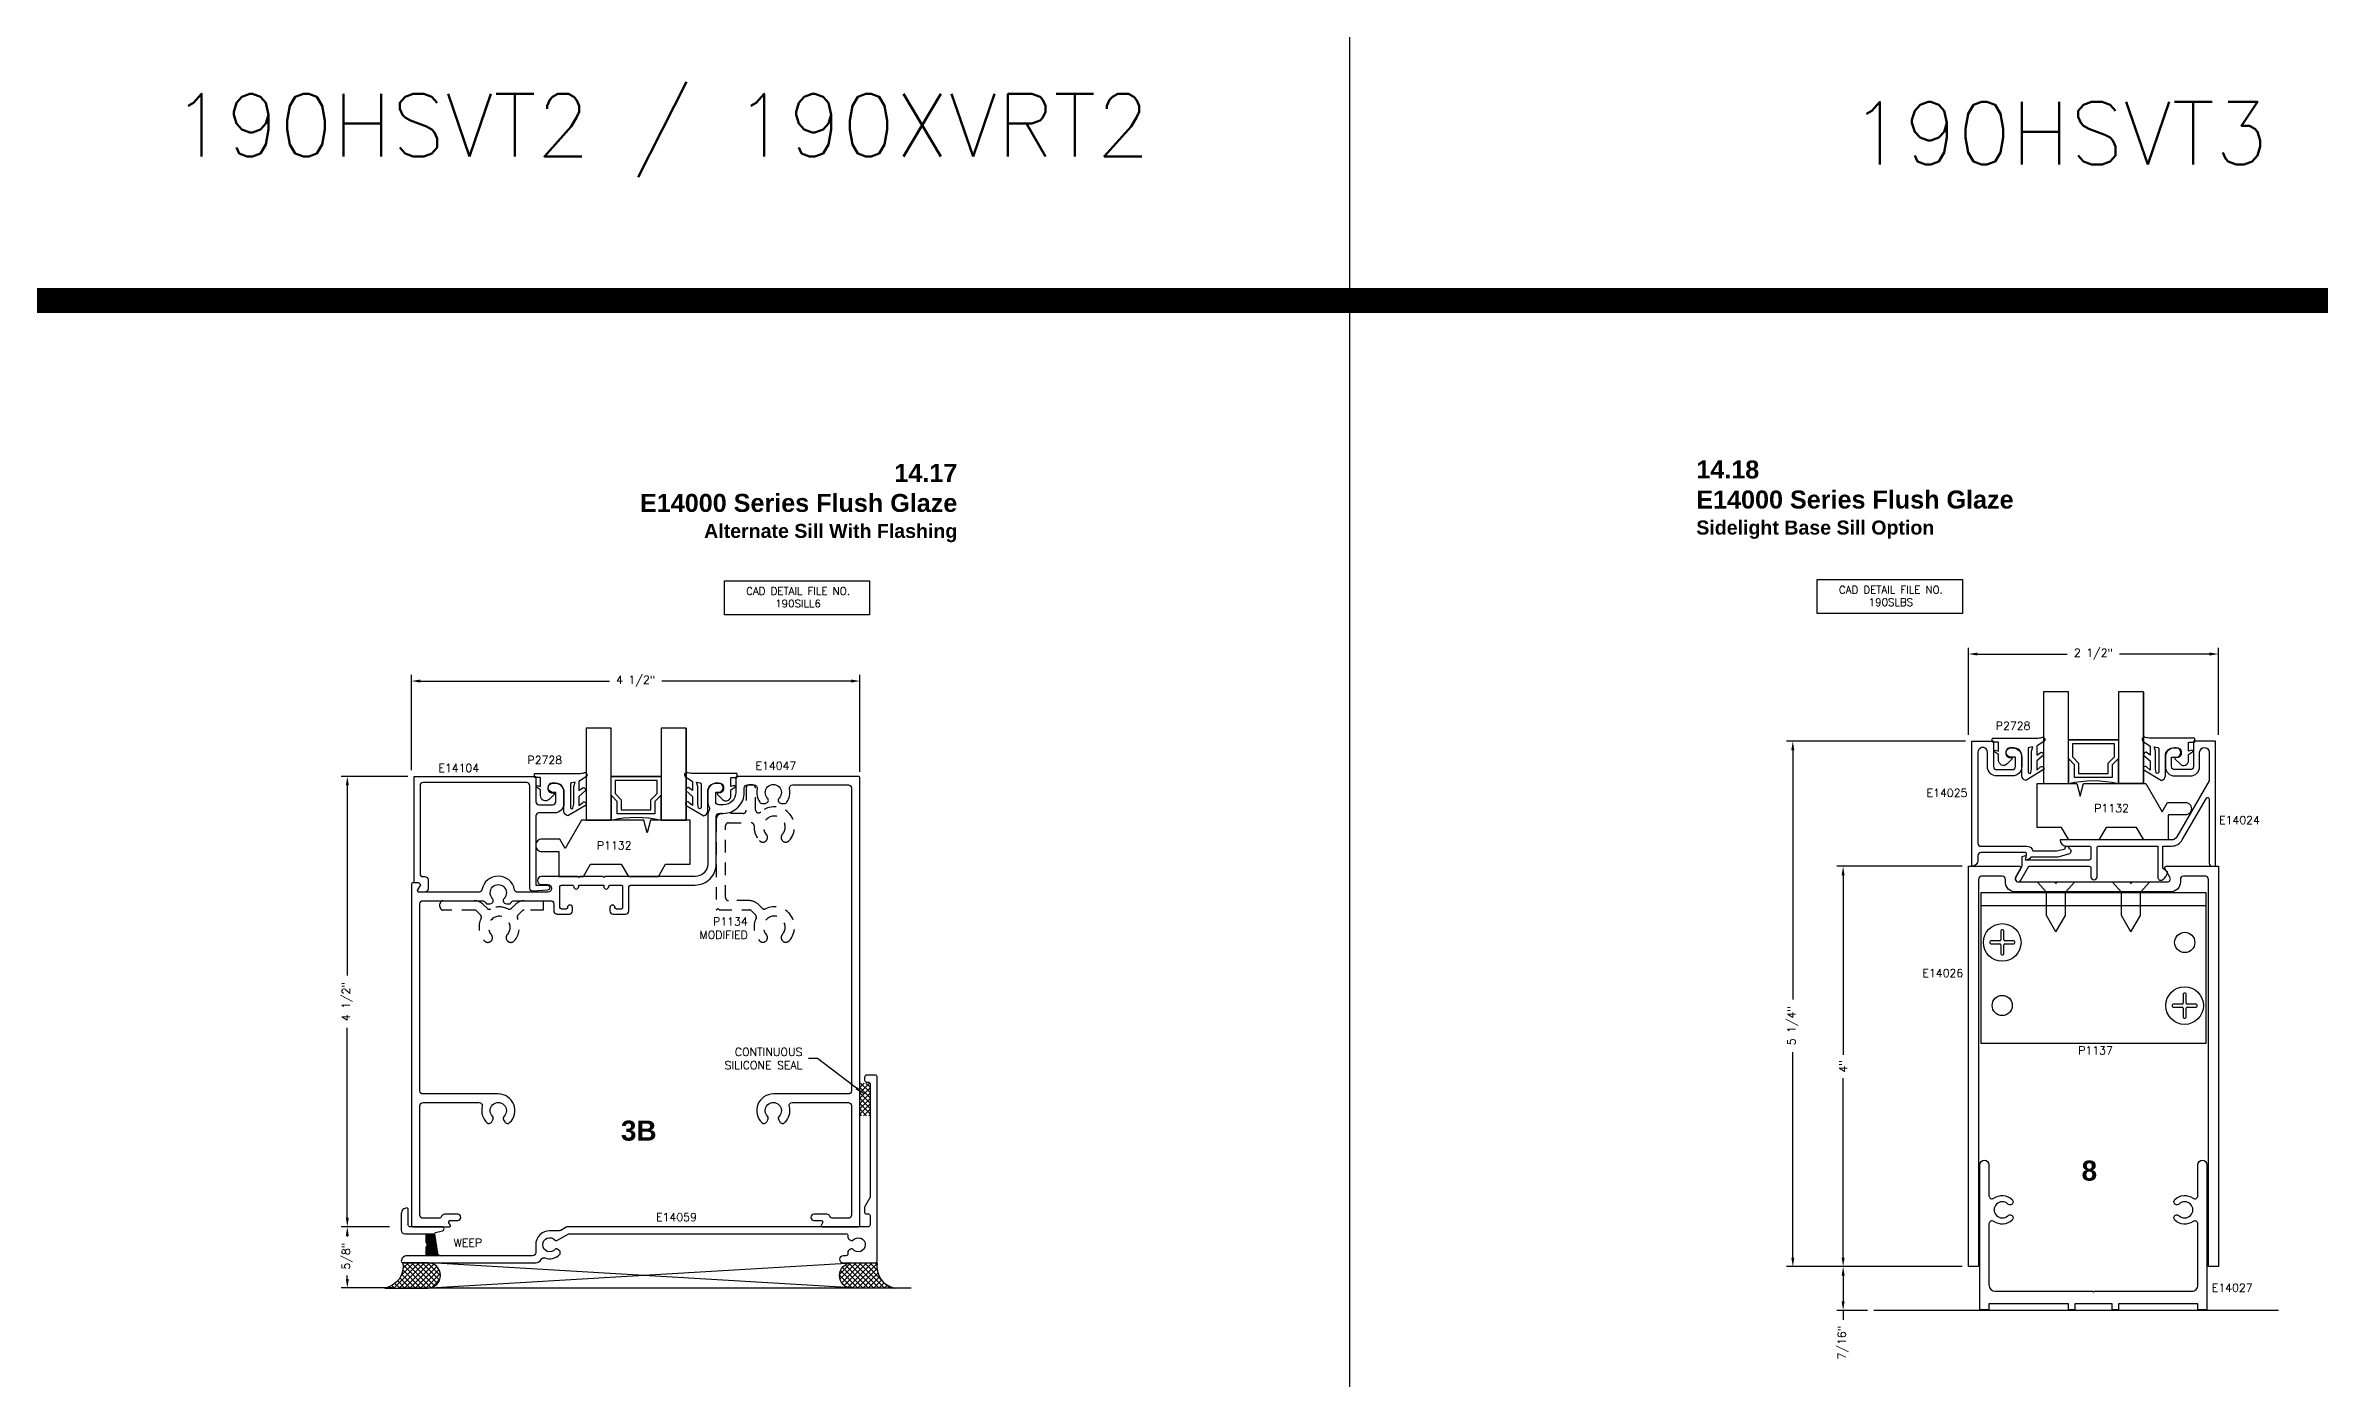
# Model space of a CAD drawing. Extents: x 0 to 139, y -24 to 89.
# Drawn here: x 98.14 to 120.88, y 16.3 to 29.62 of the extents above; entities that cross this region are included whole.
import ezdxf

# ---------------------------------------------------------------- set-up
doc = ezdxf.new("R2010")
doc.units = 0
doc.header["$MEASUREMENT"] = 0
doc.linetypes.add('HIDDEN2', pattern=[0.1875, 0.125, -0.0625])
doc.layers.get('DEFPOINTS').update_dxf_attribs({"linetype": 'CONTINUOUS'})
for name, color, linetype in [('R-ANNO-DIMS', 3, 'CONTINUOUS'), ('R-ANNO-TEXT', 6, 'CONTINUOUS'), ('R-DET1', 4, 'CONTINUOUS'), ('R-DET2', 2, 'CONTINUOUS'), ('R-DET3', 5, 'CONTINUOUS'), ('R-OTLN', 1, 'CONTINUOUS'), ('R-PAT1', 5, 'CONTINUOUS'), ('TITLE', 7, 'CONTINUOUS')]:
    doc.layers.add(name, color=color, linetype=linetype)
doc.styles.get("Standard").update_dxf_attribs({"font": 'simplex'})
doc.dimstyles.new('1X', dxfattribs={"dimtxt": 0.08, "dimasz": 0.09, "dimexe": 0.0625, "dimexo": 0.0625, "dimgap": 0.062, "dimtad": 0, "dimdec": 5, "dimzin": 4, "dimtxsty": 'STANDARD', "dimcen": 0, "dimclrd": 256, "dimclre": 256, "dimclrt": 256, "dimazin": 3, "dimtfac": 1, "dimtdec": 5, "dimtofl": 0, "dimtmove": 0, "dimatfit": 3, "dimtolj": 1, "dimtzin": 4})

# ---------------------------------------------------------------- blocks, each defined once
blk = doc.blocks.new('*D220')
at = {"layer": 'DEFPOINTS', "color": 0}
for p in [(106.282, 23.272), (101.797, 22.319), (106.282, 22.304)]:
    blk.add_point(p, dxfattribs=at)
at = {"layer": 'R-ANNO-DIMS'}
for p, q in [((101.797, 22.381), (101.797, 23.334)), ((101.887, 23.272), (103.778, 23.272)), ((106.192, 23.272), (104.302, 23.272)), ((106.282, 22.366), (106.282, 23.334))]:
    blk.add_line(p, q, dxfattribs=at)
for points in [[(101.887, 23.287), (101.887, 23.257), (101.797, 23.272)], [(106.192, 23.287), (106.192, 23.257), (106.282, 23.272)]]:
    blk.add_solid(points, dxfattribs=at)
at = {"layer": 'R-ANNO-DIMS', "insert": (104.04, 23.272), "char_height": 0.08, "attachment_point": 5}
blk.add_mtext('\\A1;4 1/2"', dxfattribs=at)
blk = doc.blocks.new('*D221')
at = {"layer": 'DEFPOINTS', "color": 0}
for p in [(101.156, 22.319), (101.823, 22.319), (101.64, 17.818)]:
    blk.add_point(p, dxfattribs=at)
at = {"layer": 'R-ANNO-DIMS'}
for p, q in [((101.761, 22.319), (101.093, 22.319)), ((101.156, 22.229), (101.156, 20.33)), ((101.156, 17.908), (101.156, 19.806)), ((101.578, 17.818), (101.093, 17.818))]:
    blk.add_line(p, q, dxfattribs=at)
for points in [[(101.141, 22.229), (101.171, 22.229), (101.156, 22.319)], [(101.141, 17.908), (101.171, 17.908), (101.156, 17.818)]]:
    blk.add_solid(points, dxfattribs=at)
at = {"layer": 'R-ANNO-DIMS', "insert": (101.156, 20.068), "char_height": 0.08, "attachment_point": 5, "rotation": 90}
blk.add_mtext('\\A1;4 1/2"', dxfattribs=at)
blk = doc.blocks.new('*D225')
at = {"layer": 'DEFPOINTS', "color": 0}
for p in [(101.156, 17.818), (101.64, 17.818), (101.688, 17.208)]:
    blk.add_point(p, dxfattribs=at)
at = {"layer": 'R-ANNO-DIMS'}
for p, q in [((101.578, 17.818), (101.093, 17.818)), ((101.156, 17.728), (101.156, 17.721)), ((101.156, 17.298), (101.156, 17.33)), ((101.625, 17.208), (101.093, 17.208))]:
    blk.add_line(p, q, dxfattribs=at)
for points in [[(101.141, 17.728), (101.171, 17.728), (101.156, 17.818)], [(101.141, 17.298), (101.171, 17.298), (101.156, 17.208)]]:
    blk.add_solid(points, dxfattribs=at)
at = {"layer": 'R-ANNO-DIMS', "insert": (101.156, 17.525), "char_height": 0.08, "attachment_point": 5, "rotation": 90}
blk.add_mtext('\\A1;5/8"', dxfattribs=at)
blk = doc.blocks.new('*D222')
at = {"layer": 'DEFPOINTS', "color": 0}
for p in [(115.61, 22.671), (117.397, 22.671), (117.304, 17.421)]:
    blk.add_point(p, dxfattribs=at)
at = {"layer": 'R-ANNO-DIMS'}
for p, q in [((117.335, 22.671), (115.547, 22.671)), ((115.61, 22.581), (115.61, 20.089)), ((115.61, 17.511), (115.61, 19.565)), ((117.241, 17.421), (115.547, 17.421))]:
    blk.add_line(p, q, dxfattribs=at)
for points in [[(115.595, 22.581), (115.625, 22.581), (115.61, 22.671)], [(115.595, 17.511), (115.625, 17.511), (115.61, 17.421)]]:
    blk.add_solid(points, dxfattribs=at)
at = {"layer": 'R-ANNO-DIMS', "insert": (115.61, 19.827), "char_height": 0.08, "attachment_point": 5, "rotation": 90}
blk.add_mtext('\\A1;5 1/4"', dxfattribs=at)
blk = doc.blocks.new('*D226')
at = {"layer": 'DEFPOINTS', "color": 0}
for p in [(116.113, 21.421), (117.366, 21.421), (117.366, 17.421)]:
    blk.add_point(p, dxfattribs=at)
at = {"layer": 'R-ANNO-DIMS'}
for p, q in [((117.304, 21.421), (116.051, 21.421)), ((116.113, 21.331), (116.113, 19.536)), ((116.113, 17.511), (116.113, 19.305)), ((117.304, 17.421), (116.051, 17.421))]:
    blk.add_line(p, q, dxfattribs=at)
for points in [[(116.098, 21.331), (116.128, 21.331), (116.113, 21.421)], [(116.098, 17.511), (116.128, 17.511), (116.113, 17.421)]]:
    blk.add_solid(points, dxfattribs=at)
at = {"layer": 'R-ANNO-DIMS', "insert": (116.113, 19.421), "char_height": 0.08, "attachment_point": 5, "rotation": 90}
blk.add_mtext('\\A1;4"', dxfattribs=at)
blk = doc.blocks.new('*D227')
at = {"layer": 'DEFPOINTS', "color": 0}
for p in [(116.113, 17.421), (117.366, 17.421), (116.419, 16.983)]:
    blk.add_point(p, dxfattribs=at)
at = {"layer": 'R-ANNO-DIMS'}
for p, q in [((117.304, 17.421), (116.051, 17.421)), ((116.113, 17.331), (116.113, 17.073)), ((116.357, 16.983), (116.051, 16.983)), ((116.113, 16.983), (116.113, 16.887))]:
    blk.add_line(p, q, dxfattribs=at)
for points in [[(116.098, 17.331), (116.128, 17.331), (116.113, 17.421)], [(116.098, 17.073), (116.128, 17.073), (116.113, 16.983)]]:
    blk.add_solid(points, dxfattribs=at)
at = {"layer": 'R-ANNO-DIMS', "insert": (116.113, 16.661), "char_height": 0.08, "attachment_point": 5, "rotation": 90}
blk.add_mtext('\\A1;7/16"', dxfattribs=at)
blk = doc.blocks.new('*D223')
at = {"layer": 'DEFPOINTS', "color": 0}
for p in [(119.866, 23.542), (117.366, 22.671), (119.866, 22.671)]:
    blk.add_point(p, dxfattribs=at)
at = {"layer": 'R-ANNO-DIMS'}
for p, q in [((117.366, 22.733), (117.366, 23.604)), ((117.456, 23.542), (118.354, 23.542)), ((119.776, 23.542), (118.878, 23.542)), ((119.866, 22.733), (119.866, 23.604))]:
    blk.add_line(p, q, dxfattribs=at)
for points in [[(117.456, 23.557), (117.456, 23.527), (117.366, 23.542)], [(119.776, 23.557), (119.776, 23.527), (119.866, 23.542)]]:
    blk.add_solid(points, dxfattribs=at)
at = {"layer": 'R-ANNO-DIMS', "insert": (118.616, 23.542), "char_height": 0.08, "attachment_point": 5}
blk.add_mtext('\\A1;2 1/2"', dxfattribs=at)
blk = doc.blocks.new('P1137_SCREW')
at = {"layer": 'R-DET3'}
for p, q in [((35.389, 9.084), (35.482, 8.98)), ((35.482, 8.748), (35.482, 8.98)), ((35.765, 9.084), (35.672, 8.98)), ((35.672, 8.748), (35.672, 8.98)), ((35.577, 8.584), (35.482, 8.748)), ((35.577, 8.584), (35.672, 8.748))]:
    blk.add_line(p, q, dxfattribs=at)
at = {"layer": 'R-PAT1'}
blk.add_line((35.389, 9.084), (35.765, 9.084), dxfattribs=at)
blk = doc.blocks.new('SCREW_BLOCK')
at = {"layer": 'R-DET3'}
for p, q in [((34.165, 8.484), (34.165, 8.474)), ((34.265, 8.494), (34.175, 8.494)), ((34.175, 8.464), (34.265, 8.464)), ((34.275, 8.594), (34.275, 8.504)), ((34.275, 8.454), (34.275, 8.364)), ((34.295, 8.604), (34.285, 8.604)), ((34.305, 8.504), (34.305, 8.594)), ((34.305, 8.364), (34.305, 8.454)), ((34.405, 8.494), (34.315, 8.494)), ((34.315, 8.464), (34.405, 8.464)), ((34.415, 8.474), (34.415, 8.484)), ((34.285, 8.354), (34.295, 8.354))]:
    blk.add_line(p, q, dxfattribs=at)
blk.add_circle((34.29, 8.479), 0.188, dxfattribs=at)
for centre, start, end in [((34.175, 8.484), 90, 180), ((34.175, 8.474), 180, 270), ((34.265, 8.504), 270, 0), ((34.265, 8.454), 0, 90), ((34.285, 8.594), 90, 180), ((34.295, 8.594), 0, 90), ((34.315, 8.504), 180, 270), ((34.315, 8.454), 90, 180), ((34.405, 8.484), 0, 90), ((34.405, 8.474), 270, 0), ((34.285, 8.364), 180, 270), ((34.295, 8.364), 270, 0)]:
    blk.add_arc(centre, 0.01, start, end, dxfattribs=at)
blk = doc.blocks.new('P1137')
at = {"layer": 'R-DET3'}
blk.add_line((34.076, 8.849), (36.328, 8.849), dxfattribs=at)
blk.add_lwpolyline([(36.328, 8.974), (34.076, 8.974), (34.076, 7.474), (36.328, 7.474)], close=True, dxfattribs=at)
for centre in [(36.115, 8.479), (34.29, 7.849)]:
    blk.add_circle(centre, 0.101, dxfattribs=at)
at = {"layer": 'R-PAT1'}
for p in [(0, 0), (1.824, -0.631)]:
    blk.add_blockref('SCREW_BLOCK', p, dxfattribs=at)
blk = doc.blocks.new('P2728_GASKET')
at = {"layer": 'R-DET2'}
blk.add_lwpolyline([(86.461, 33.362), (86.567, 33.537, 0.301952), (86.52, 33.577), (86.32, 33.577, -0.414214), (86.24, 33.657), (86.24, 33.695, -0.388879), (86.276, 33.735), (86.292, 33.736, -0.440011), (86.336, 33.696), (86.336, 33.682, 0.668179), (86.353, 33.675), (86.401, 33.724, 0.668179), (86.366, 33.809), (86.307, 33.809), (86.279, 33.849, 0.836323), (86.264, 33.842), (86.273, 33.809), (86.189, 33.809, -0.414214), (86.183, 33.815), (86.183, 33.865, 0.414214), (86.177, 33.871), (86.149, 33.871, 0.414214), (86.143, 33.865), (86.143, 33.427, -0.083245), (86.135, 33.378), (86.135, 33.378)], format="xyb", dxfattribs=at)
blk.add_lwpolyline([(86.235, 33.499, -0.372312), (86.249, 33.512), (86.48, 33.512, -0.668179), (86.49, 33.486), (86.448, 33.478), (86.274, 33.478), (86.23, 33.465)], format="xyb", close=True, dxfattribs=at)
for points in [[(86.174, 33.352), (86.223, 33.426), (86.314, 33.426), (86.283, 33.384)], [(86.313, 33.359), (86.371, 33.426), (86.462, 33.426), (86.431, 33.388)]]:
    blk.add_lwpolyline(points, dxfattribs=at)
at = {"layer": 'R-DET2', "ltscale": 0.1}
for centre, radius, start, end in [((86.157, 33.369), 0.0237, 157.7655, 314.5007), ((86.313, 33.388), 0.0297, 188.4603, 270), ((86.446, 33.375), 0.0199, 139.7022, 319.7022)]:
    blk.add_arc(centre, radius, start, end, dxfattribs=at)

msp = doc.modelspace()

# ---------------------------------------------------------------- hatches: boundary and pattern name
at = {"layer": 'R-PAT1'}
h = msp.add_hatch(dxfattribs=at)
h.set_pattern_fill('ANSI37', color=256, scale=0.3, style=0)
h.set_pattern_definition([(45, (100.287415, 15.974365), (-0.0265165, 0.0265165), []), (135, (100.287415, 15.974365), (-0.0265165, -0.0265165), [])])
h.paths.add_polyline_path([(106.383292, 19.2547852), (106.2829935, 19.2547852), (106.2829935, 18.9288008), (106.383292, 18.9288008)])
h = msp.add_hatch(color=256, dxfattribs=at)
edge = h.paths.add_edge_path()
edge.add_line((101.9456306, 17.6611997), (101.9456306, 17.733839))
edge.add_arc((101.9306306, 17.733839), 0.015, 0.00000007, 61.04497582)
edge.add_arc((101.9383765, 17.747839), 0.001, 90, 241.04497576, ccw=False)
edge.add_line((101.9383765, 17.748839), (102.0263107, 17.748839))
edge.add_arc((102.0263107, 17.747839), 0.001, -0.87114697, 89.99999943, ccw=False)
edge.add_arc((102.0423089, 17.7475957), 0.015, 179.1288536, 188.70564744)
edge.add_line((102.0274817, 17.7453254), (102.0566022, 17.5551469))
edge.add_arc((102.0872451, 17.559839), 0.031, 188.70564744, 249.63586525)
edge.add_arc((102.0761096, 17.529839), 0.001, -89.99999994, 69.63586531, ccw=False)
edge.add_line((102.0761096, 17.528839), (101.9383765, 17.528839))
edge.add_arc((101.9383765, 17.529839), 0.001, 118.95502424, 270, ccw=False)
edge.add_arc((101.9306306, 17.543839), 0.015, 298.95502418, 359.99999993)
edge.add_line((101.9456306, 17.543839), (101.9456306, 17.6164783))
edge.add_arc((101.9606306, 17.6164783), 0.015, 131.8103149, 180, ccw=False)
edge.add_arc((101.9406306, 17.638839), 0.015, 311.8103149, 408.1896851)
edge.add_arc((101.9606306, 17.6611997), 0.015, 180, 228.1896851, ccw=False)
h = msp.add_hatch(dxfattribs=at)
h.set_pattern_fill('ANSI37', color=256, scale=0.3, style=0)
h.set_pattern_definition([(45, (100.139343, 11.268038), (-0.0265165, 0.0265165), []), (135, (100.139343, 11.268038), (-0.0265165, -0.0265165), [])])
h.paths.add_polyline_path([(101.532032, 17.2055884, 0.4060889756), (101.7106306, 17.458839), (101.9606306, 17.458839), (101.9763972, 17.4578536, -0.9394512214), (101.9606306, 17.2055884)])
h = msp.add_hatch(dxfattribs=at)
h.set_pattern_fill('ANSI37', color=256, scale=0.3, style=0)
h.set_pattern_definition([(45, (100.26677, 11.267046), (-0.0265165, 0.0265165), []), (135, (100.26677, 11.267046), (-0.0265165, -0.0265165), [])])
h.paths.add_polyline_path([(106.2031588, 17.2045964), (106.6317573, 17.2045964, -0.4060889756), (106.4531588, 17.457847), (106.2031588, 17.457847), (106.1873922, 17.4568616, 0.9394512214)])

# ---------------------------------------------------------------- linework, layer by layer
at = {"layer": 'R-ANNO-TEXT'}
for points in [[(104.9265548, 24.2745988), (106.3780348, 24.2745988), (106.3780348, 23.932536), (104.9265548, 23.932536)], [(115.8541563, 24.2876854), (117.3056363, 24.2876854), (117.3056363, 23.9456226), (115.8541563, 23.9456226)]]:
    msp.add_lwpolyline(points, close=True, dxfattribs=at)
at = {"layer": 'R-DET1', "linetype": 'CONTINUOUS'}
for points in [[(117.4612486, 22.5611604), (117.4612486, 21.6516604, 0.4142135624), (117.4922486, 21.6206604), (117.9506506, 21.6206604, -0.3396720397), (118.0105505, 21.5746604), (118.2510866, 21.5746604), (118.3319079, 21.5963167, -1.1793323909), (118.3711822, 21.6001604, -0.7164652909), (118.3672082, 21.5415887), (118.2592486, 21.5126604), (117.9892481, 21.5126604, -0.2521226007), (117.9372495, 21.4826597), (117.9475449, 21.541056, 0.4663003154), (117.9327727, 21.5586604), (117.4922486, 21.5586604, 0.4142135624), (117.4612486, 21.5276604), (117.4612486, 21.4826604, -0.4142135624), (117.3992486, 21.4206604), (117.3992486, 22.6706604), (117.6182486, 22.6706604), (117.6182486, 22.4176604, 0.4142135624), (117.6492486, 22.3866604), (117.8062486, 22.3866604, 0.4142135624), (117.8372486, 22.4176604), (117.8372486, 22.5116604), (117.7897486, 22.5116604, -1), (117.7897486, 22.6046604), (117.8062496, 22.6046604, -0.4142135624), (117.8992496, 22.5116604), (117.8992496, 22.4166604, -0.4142135624), (117.8062496, 22.3236604), (117.6492486, 22.3236604, -0.4142135624), (117.5562486, 22.4166604), (117.5562486, 22.5608522, 1.0032370405), (117.4612496, 22.5611616, -0.3621306364)], [(118.5900495, 21.4986597, -0.4125), (118.5740495, 21.4826597), (117.9372495, 21.4826597), (117.9453495, 21.5286597), (117.8993495, 21.5163597), (117.8993495, 21.4206597), (117.8367495, 21.3121597, 0.9982505663), (117.8904495, 21.2811597), (117.9709495, 21.4206597), (118.5740495, 21.4206597, -0.4187639174), (118.5900495, 21.4046597), (118.5900495, 21.3166597, 1), (118.6520495, 21.3166597), (118.6520495, 21.6066597, -0.4187639174), (118.6680495, 21.6226597), (119.2600495, 21.6226597), (119.2600495, 21.3116597, 0.6442448289), (119.3113495, 21.2883597, 0.1229106313), (119.3600495, 21.3586597), (119.3100495, 21.4006597), (119.3100495, 21.6226597), (119.3965495, 21.6226597), (119.3965495, 21.6226597, 0.2675239244), (119.5047495, 21.6851597), (119.7450589, 22.101408, -0.7673353312), (119.7730495, 22.0939083), (119.7730495, 21.4516597, 0.4129032258), (119.8040495, 21.4206597), (119.8350495, 21.4206597), (119.8350495, 22.6706597), (119.7090495, 22.6706597), (119.6160495, 22.6706597), (119.6160495, 22.4176597, -0.4129032258), (119.5850495, 22.3866597), (119.4280495, 22.3866597, -0.4129032258), (119.3970495, 22.4176597), (119.3970495, 22.5116597), (119.4445495, 22.5116597, 1), (119.4445495, 22.6046597), (119.4280495, 22.6046597, 0.4139789032), (119.3350495, 22.5116597), (119.3350495, 22.4166597, 0.4129032258), (119.4280495, 22.3236597), (119.5850495, 22.3236597, 0.4139789032), (119.6780495, 22.4166597), (119.6780495, 22.5611597, -1), (119.7730495, 22.5611597), (119.7730495, 22.2739597), (119.4507495, 21.7156597, -0.2652598667), (119.3970495, 21.6846597), (118.6214495, 21.6846597), (118.2820495, 21.6846597, 0.4129032258), (118.3440495, 21.6226597), (118.5740495, 21.6226597, -0.4187639174), (118.5900495, 21.6066597)]]:
    msp.add_lwpolyline(points, format="xyb", close=True, dxfattribs=at)
at = {"layer": 'R-DET1'}
msp.add_lwpolyline([(103.3215009, 22.1598247), (103.3215009, 22.0478247, -0.4142135624), (103.2285009, 21.9548247), (103.0715009, 21.9548247, 0.4142135624), (103.0405009, 21.9238247), (103.0405009, 21.2318237), (103.1543487, 21.2318237, -0.9615293659), (103.1563057, 21.1819005), (103.0139286, 21.1707164, -0.4373653493), (102.9805009, 21.2016212), (102.9805009, 22.2258237, 0.4142135624), (102.9495009, 22.2568237), (101.9143477, 22.2568237, 0.4142135624), (101.8833477, 22.2258237), (101.8833477, 21.3478237, 0.4142135624), (101.9133477, 21.3178237), (101.9323477, 21.3178237, -0.4142135624), (101.9633477, 21.2868237), (101.9633477, 21.1928237, -0.4142133374), (101.9333477, 21.1628237), (101.8743419, 21.1628237, -0.5773505659), (101.8613515, 21.1853237), (101.8905069, 21.2358227), (101.8705069, 21.2558237), (101.8233477, 21.2558237), (101.8233477, 22.3188247), (103.0405009, 22.3188247), (103.0405, 22.0658242, 0.4129032298), (103.0715004, 22.0348238), (103.2105009, 22.0348247, 0.4142135624), (103.2415009, 22.0658247), (103.2415009, 22.1598247), (103.2120009, 22.1598247, -1), (103.2120009, 22.2528247), (103.2285002, 22.2528237, -0.4139789024), (103.3214999, 22.159824)], format="xyb", dxfattribs=at)
for points in [[(106.2122742, 17.6839148, -2.7339006994), (106.2120855, 17.593583, 0.3636585422), (106.1931054, 17.5969189), (106.1750486, 17.5864939, 0.3260540704), (106.1602528, 17.5530775, -0.4782352127), (106.140707, 17.528839), (106.1131588, 17.528839, 1), (106.1131588, 17.458839), (106.4381588, 17.458839, 0.4142135624), (106.4531588, 17.473839), (106.4531588, 19.318839, 0.4142135624), (106.4381588, 19.333839), (106.3481588, 19.333839, 0.4142135624), (106.3281588, 19.313839), (106.3281588, 19.283839, 0.4142135624), (106.3481588, 19.263839), (106.3681588, 19.263839, -0.4142135624), (106.3831588, 19.248839), (106.3831588, 18.1169608, -0.1316524976), (106.3804793, 18.1069608), (106.3308383, 18.02098, 0.1316524976), (106.3281588, 18.01098), (106.3281588, 17.961339, 0.4142135624), (106.3431588, 17.946339), (106.3681588, 17.946339, -0.4142135624), (106.3831588, 17.931339), (106.3831588, 17.833839, -0.4142135624), (106.3681588, 17.818839), (103.360128, 17.818839, 0.1316524976), (103.344628, 17.8146858), (103.2896395, 17.7829381, -0.1316524976), (103.2741395, 17.7787849), (103.1796633, 17.7787849, 0.4142135624), (103.0396633, 17.6387849), (103.0396633, 17.559839, -0.4142135624), (103.0086633, 17.528839), (102.0872451, 17.528839, -0.3703793277), (102.0566022, 17.5551469), (102.0274817, 17.7453254, -0.3873357555), (102.0386767, 17.7621493), (102.1079356, 17.7794342, 0.88462431), (102.1030927, 17.818839), (101.7806306, 17.818839, -0.4142135624), (101.7656306, 17.833839), (101.7656306, 17.991839, 0.4142135624), (101.7506306, 18.006839, 0.4142135624), (101.6956306, 17.951839), (101.6956306, 17.783839, 0.4142135624), (101.7306306, 17.748839), (101.9306306, 17.748839, -0.4142135624), (101.9456306, 17.733839), (101.9456306, 17.6611997, 0.2134217653), (101.9506306, 17.6500193, -0.4472135955), (101.9506306, 17.6276587, 0.2134217653), (101.9456306, 17.6164783), (101.9456306, 17.543839, -0.4142135624), (101.9306306, 17.528839), (101.7506306, 17.528839, 0.4142135624), (101.6956306, 17.473839), (101.6956306, 17.473839, 0.4142135624), (101.7106306, 17.458839), (103.0397427, 17.458839, 0.2791803895), (103.0946847, 17.4921096, -0.3741158518), (103.1325811, 17.5069393, 0.2821130961), (103.2757954, 17.5370076, 0.5020398469), (103.270009, 17.5863908), (103.2519877, 17.5967953, 0.3624762266), (103.2330481, 17.5935073, -2.7339006994), (103.2332368, 17.6838391, 0.3636585422), (103.2522169, 17.6805031), (103.3633845, 17.7446858, -0.1316524976), (103.3788845, 17.748839), (106.1410051, 17.748839, -0.4791776784), (106.1605377, 17.7245406, 0.3269025534), (106.1753133, 17.6910313), (106.1933346, 17.6806267, 0.3624762266)], [(119.6612345, 17.2367841), (119.6612345, 17.8465841, 0.6107419422), (119.6121345, 17.8716841, -0.3617798776), (119.4294345, 17.8847841, -0.5), (119.4354345, 17.9339841, -0.3327717808), (119.4724345, 17.9294841, 2.3533447684), (119.4724345, 18.0460841, -0.3327717808), (119.4354345, 18.0415841, -0.5), (119.4294345, 18.0907841, -0.3617798776), (119.6121345, 18.1038841, 0.611850133), (119.6612345, 18.1290841), (119.6612345, 18.4381841, -0.4133333333), (119.7062345, 18.4831841, -0.4133333333), (119.7512345, 18.4381841), (119.7512345, 16.9877841), (119.6612345, 16.9877841), (119.6612345, 17.0497841), (118.8655345, 17.0497841), (118.8655345, 16.9877841), (118.8035345, 16.9877841), (118.8035345, 17.0497841), (118.4287345, 17.0497841), (118.4287345, 16.9877841), (118.3667345, 16.9877841), (118.3667345, 17.0497841), (117.5710345, 17.0497841), (117.5710345, 16.9877841), (117.4810345, 16.9877841), (117.4810345, 18.4381841, -0.4133333333), (117.5260345, 18.4831841, -0.4133333333), (117.5710345, 18.4381841), (117.5710345, 18.1290841, 0.6101952892), (117.6201345, 18.1038841, -0.3617798776), (117.8028345, 18.0907841, -0.5), (117.7968345, 18.0415841, -0.3321236016), (117.7598345, 18.0460841, 2.3533447684), (117.7598345, 17.9294841, -0.3321236016), (117.7968345, 17.9339841, -0.5), (117.8028345, 17.8847841, -0.3617798776), (117.6201345, 17.8716841, 0.6090857335), (117.5710345, 17.8465841), (117.5710345, 17.2367841, 0.4129032258), (117.6330345, 17.1747841), (118.6061345, 17.1747841), (118.6161345, 17.1647841), (118.6261345, 17.1747841), (119.5992345, 17.1747841, 0.4145170493), (119.6612345, 17.2367841)]]:
    msp.add_lwpolyline(points, format="xyb", close=True, dxfattribs=at)
at = {"layer": 'R-DET2'}
for points in [[(119.1153833, 23.1658611), (118.8653833, 23.1658612), (118.8653833, 22.2466607), (119.1153833, 22.2466607), (119.1153833, 23.1658612), (119.1153833, 22.2466607), (118.8653833, 22.2466607), (118.8653833, 22.4966607), (118.8033833, 22.4346607), (118.8033833, 22.3096607), (118.4273833, 22.3096607), (118.4273833, 22.4346607), (118.3653833, 22.4966607), (118.3653833, 22.6846607), (118.8653833, 22.6846607), (118.3653833, 22.6846607), (118.3653833, 23.1658612), (118.1153833, 23.1658612), (118.1153833, 22.2466607), (118.3653833, 22.2466607), (118.3653833, 22.4966607), (118.3653833, 22.2466607, -0.1233101835), (118.8653833, 22.2466607, 1.5690044203)], [(104.5433221, 22.8000404), (104.2933221, 22.8000406), (104.2933221, 21.88084), (104.5433221, 21.88084), (104.5433221, 22.8000406), (104.5433221, 21.88084), (104.2933221, 21.88084), (104.2933221, 22.13084), (104.2313221, 22.06884), (104.2313221, 21.94384), (103.8553221, 21.94384), (103.8553221, 22.06884), (103.7933221, 22.13084), (103.7933221, 22.31884), (104.2933221, 22.31884), (103.7933221, 22.31884), (103.7933221, 22.8000406), (103.5433221, 22.8000406), (103.5433221, 21.88084), (103.7933221, 21.88084), (103.7933221, 22.13084), (103.7933221, 21.88084, -0.1233101835), (104.2933221, 21.88084, 1.5690044203)]]:
    msp.add_lwpolyline(points, format="xyb", dxfattribs=at)
for points in [[(118.8253833, 22.6446607), (118.4053833, 22.6446607), (118.4053833, 22.5132292), (118.4673833, 22.4512292), (118.4673833, 22.3496607), (118.7633833, 22.3496607), (118.7633833, 22.4512292), (118.8253833, 22.5132292), (118.8253833, 22.6446607)], [(104.2533221, 22.27884), (103.8333221, 22.27884), (103.8333221, 22.1474086), (103.8953221, 22.0854086), (103.8953221, 21.98384), (104.1913221, 21.98384), (104.1913221, 22.0854086), (104.2533221, 22.1474086), (104.2533221, 22.27884)]]:
    msp.add_lwpolyline(points, dxfattribs=at)
for points in [[(118.7422381, 21.8096597), (118.6700693, 21.6846597), (118.370375, 21.6846597), (118.2982063, 21.8096597), (118.0522644, 21.8096597), (118.0522644, 22.2466607), (118.4485757, 22.2466607), (118.4820693, 22.1216607), (118.515563, 22.2466607), (119.1397017, 22.2466607), (119.3023701, 21.9649107), (119.3564967, 22.0586607), (119.533991, 22.0586607, -0.4142135624), (119.595991, 21.9966607), (119.595991, 21.9956607, -0.4142135624), (119.533991, 21.9336607), (119.3647644, 21.9336607), (119.3647644, 21.6846597), (119.1200693, 21.6846597), (119.0479005, 21.8096597)], [(103.8942538, 21.443839), (103.9664226, 21.318839), (104.2661169, 21.318839), (104.3382857, 21.443839), (104.5842275, 21.443839), (104.5842275, 21.88084), (104.1879163, 21.88084), (104.1544226, 21.75584), (104.120929, 21.88084), (103.4967903, 21.88084), (103.3341218, 21.59909), (103.2799952, 21.69284), (103.1025009, 21.69284, 0.4142135624), (103.0405009, 21.63084), (103.0405009, 21.62984, 0.4142135624), (103.1025009, 21.56784), (103.2717275, 21.56784), (103.2717275, 21.318839), (103.5164226, 21.318839), (103.5885914, 21.443839)]]:
    msp.add_lwpolyline(points, format="xyb", close=True, dxfattribs=at)
at = {"layer": 'R-DET3'}
for p, q in [((106.2031588, 17.207847), (101.9844403, 17.457847)), ((101.9844403, 17.207847), (106.2031588, 17.457847)), ((101.6877537, 17.207847), (106.7941591, 17.207847)), ((120.4676242, 16.9831597), (116.4190461, 16.9831597))]:
    msp.add_line(p, q, dxfattribs=at)
at = {"layer": 'R-DET3', "linetype": 'HIDDEN2'}
msp.add_lwpolyline([(104.8444665, 20.9848257), (104.8594665, 20.9998257), (104.8744665, 20.9848257), (105.1758883, 20.9848257, -0.1989123674), (105.1978087, 20.975746), (105.2372355, 20.9363192, -0.3180460654), (105.2432785, 20.9010178, 0.3065542285), (105.2768001, 20.6770949, 0.5062303828), (105.3512986, 20.6853199, 0.3278181232), (105.3452567, 20.7400448, -2.2780811719), (105.5057251, 20.7400448, 0.3278181232), (105.4996832, 20.6853199, 0.5062303828), (105.5741817, 20.6770949, 0.8256018173), (105.3382978, 20.9960372, -0.3180460654), (105.3029964, 21.0020801), (105.2635696, 21.041507, 0.1989123674), (105.1758883, 21.0778257), (104.9684949, 21.0778257, -0.4142135624), (104.9374949, 21.1088257), (104.9374949, 21.8254891, -0.4142135624), (104.9684949, 21.8564891), (105.1927831, 21.8564891, -0.4289597164), (105.2237442, 21.8239372, 0.2010444958), (105.2768001, 21.6770949, 0.0616447566), (105.2855059, 21.6697002, 0.4311315419), (105.3512986, 21.6853199, 0.3278181232), (105.3452567, 21.7400448, -2.2780811719), (105.5057251, 21.7400448, 0.3278181232), (105.4996832, 21.6853199, 0.5062303828), (105.5741817, 21.6770949, 0.956981471), (105.2893793, 21.9630817, -0.6516590583), (105.2374909, 21.9859874), (105.2374909, 22.2028247, 0.4142135624), (105.2064909, 22.2338247), (105.1754909, 22.2338247, 0.4142135624), (105.1444909, 22.2028247), (105.1444909, 21.9804891, -0.4142135624), (105.1134909, 21.9494891), (104.9064949, 21.9494891, 0.4142135624), (104.8444949, 21.8874891), (104.8444949, 20.9848541)], format="xyb", dxfattribs=at)
msp.add_lwpolyline([(103.1138809, 20.9836315), (102.9250934, 20.9836315, 0.1989123674), (102.9031731, 20.9745518), (102.8637463, 20.935125, 0.3180460654), (102.8577033, 20.8998235, -0.3065542285), (102.8241817, 20.6759007, -0.5062303828), (102.7496832, 20.6841256, -0.3278181232), (102.7557251, 20.7388505, 2.2780811719), (102.5952567, 20.7388505, -0.3278181232), (102.6012986, 20.6841256, -0.5062303828), (102.5268001, 20.6759007, -0.3065542285), (102.4932785, 20.8998235, 0.3180460654), (102.4872355, 20.935125), (102.4477987, 20.9745618, 0.1989123674), (102.4258783, 20.9836415), (102.1134909, 20.9836415, -0.4142135624), (102.0824909, 21.0146415), (102.0824909, 21.0456415, -0.4142135624), (102.1134909, 21.0766415), (102.4254641, 21.0766415, -0.1989123674), (102.5138525, 21.0400298), (102.5529964, 21.0008859, 0.3180460654), (102.5882978, 20.9948429, -0.2269397181), (102.762684, 20.9948429, 0.3180460654), (102.7979854, 21.0008859), (102.8371193, 21.0400198, -0.1989123674), (102.9255077, 21.0766315), (103.1138809, 21.0766315)], format="xyb", close=True, dxfattribs=at)
at = {"layer": 'R-OTLN'}
for points in [[(102.611423, 18.8865377, 0.3342992543), (102.6068986, 18.9235483, -2.3523684417), (102.7236241, 18.9235483, 0.3342992543), (102.7190998, 18.8865377), (102.7309392, 18.8660312, 0.4837689613), (102.7790326, 18.8589573, 0.679300043), (102.6652073, 19.145839), (101.9133114, 19.145839, -0.4142135624), (101.8823114, 19.176839), (101.8823114, 21.045839, -0.4142135624), (101.9133114, 21.076839), (102.5082864, 21.076839, -0.2441970582), (102.5336464, 21.0636679, 0.0329002581), (102.5468114, 21.047339), (102.5843114, 21.047339, 0.6594405986), (102.6069114, 21.100239, -2.3476027397), (102.7237114, 21.100239, 0.6626339668), (102.7463114, 21.047339), (102.7837114, 21.047339, 0.0352609401), (102.796977, 21.0636536, -0.2443464095), (102.8223471, 21.076839), (103.1886114, 21.076839, -0.4142135624), (103.2196114, 21.045839), (103.2196114, 20.979839, 0.3840102182), (103.2506114, 20.943839), (103.3761114, 20.943839, 0.4193548387), (103.4071114, 20.974839), (103.4071114, 21.008839, 0.4120056355), (103.3821114, 21.033839, 0.408), (103.3571114, 21.008839, -0.4200158681), (103.3421114, 20.993839), (103.2966114, 20.993839, -0.4133333333), (103.2816114, 21.008839), (103.2816114, 21.218839, -0.4133333333), (103.2966114, 21.233839), (103.4046114, 21.233839, -0.4200158681), (103.4196114, 21.218839, 0.4120056355), (103.4446114, 21.193839, 0.416), (103.4696114, 21.218839), (103.4696114, 21.233839), (103.7196114, 21.233839), (103.7196114, 21.218839, 0.4120056355), (103.7446114, 21.193839, 0.416), (103.7696114, 21.218839, -0.4133333333), (103.7846114, 21.233839), (103.8926114, 21.233839, -0.4200158681), (103.9076114, 21.218839), (103.9076114, 21.008839, -0.4200158681), (103.8926114, 20.993839), (103.8471114, 20.993839, -0.4133333333), (103.8321114, 21.008839, 0.4120056355), (103.8071114, 21.033839, 0.408), (103.7821114, 21.008839), (103.7821114, 20.974839, 0.4161327233), (103.8131114, 20.943839), (103.9386114, 20.943839, 0.4193548387), (103.9696114, 20.974839), (103.9696114, 21.202839, -0.4129032258), (104.0006114, 21.233839), (104.6344949, 21.233839, 0.4142135624), (104.8444949, 21.443839), (104.8444949, 21.9190223, -0.4142135624), (104.8754949, 21.9500223), (104.9154969, 21.9500223, 0.4142135624), (105.1254969, 22.1600223), (105.1254969, 22.2030223, -0.4142135624), (105.1564969, 22.2340223), (105.2236993, 22.2340223, -0.4834428146), (105.2538797, 22.195941, 0.2148325553), (105.2800027, 22.0621111, 0.2433374164), (105.3053047, 22.0490223), (105.3351168, 22.0490223, 0.6627717165), (105.3573632, 22.1016115, -2.3639656694), (105.4736179, 22.1016108, 0.6627855201), (105.4958648, 22.0490212), (105.5256777, 22.049022, 0.2433300065), (105.5509789, 22.0621108, 0.2148331452), (105.5771021, 22.195941, -0.4834428146), (105.6072824, 22.2340223), (106.1663114, 22.2340223, -0.4142135624), (106.1973114, 22.2030223), (106.1973114, 19.176839, -0.4142135624), (106.1663114, 19.145839), (105.4153121, 19.145839, 0.6792926736), (105.3014902, 18.8589573, 0.4837689598), (105.3495836, 18.8660312), (105.361423, 18.8865377, 0.3342992543), (105.3568986, 18.9235483, -2.3523684417), (105.4736241, 18.9235483, 0.3342992543), (105.4690998, 18.8865377), (105.4809256, 18.8660549, 0.483156024), (105.528974, 18.8589388, 0.275533665), (105.5758343, 19.0219359, -0.491897661), (105.60581, 19.060839), (106.1663114, 19.060839, -0.4142135624), (106.1973114, 19.029839), (106.1973114, 17.934839, -0.4142135624), (106.1663114, 17.903839), (106.0102466, 17.903839, -0.3106609705), (105.9812995, 17.9237457, 0.3086329541), (105.9523114, 17.943839), (105.8213114, 17.943839, 0.4161327233), (105.7903114, 17.912839, 0.4193548387), (105.8213114, 17.881839), (105.8956567, 17.881839, -0.5770602118), (105.9086536, 17.8593503), (105.8930861, 17.8323322, 0.5770602118), (105.9008842, 17.818839), (106.2673114, 17.818839, 0.4142135624), (106.2823114, 17.833839), (106.2823114, 22.303839, 0.4177964721), (106.2673125, 22.3190223), (105.0554969, 22.3190223, 0.4142135624), (105.0404969, 22.3040223), (105.0404969, 22.1600223, -0.4142135624), (104.9154969, 22.0350223), (104.8704959, 22.0350223, -0.4142135624), (104.8394959, 22.0660223), (104.8394959, 22.1600213), (104.8689969, 22.1600213, 1), (104.8689969, 22.2530213), (104.8524969, 22.2530223, 0.4177891482), (104.759496, 22.1601407), (104.7594949, 22.0657416), (104.759498, 22.0672227), (104.7594959, 22.0660223), (104.7594949, 22.0660223, 0.1316524976), (104.7736962, 22.0130223, -0.2679491924), (104.7736962, 21.9820223, 0.1316524976), (104.7594949, 21.9290223), (104.7594949, 21.443839, -0.4142135624), (104.6344949, 21.318839), (103.7296114, 21.318839), (103.7196114, 21.308839), (103.7096114, 21.318839), (103.4796114, 21.318839), (103.4696114, 21.308839), (103.4596114, 21.318839), (103.0966114, 21.318839, 0.41), (103.0566114, 21.278839, 0.4125022032), (103.0966114, 21.238839), (103.1606114, 21.238839, -0.4138916154), (103.1966114, 21.202839), (103.1966114, 21.197839, -0.4166666667), (103.1606114, 21.161839), (102.8588351, 21.161839, -0.3606485696), (102.8283714, 21.1870977, 0.8291413973), (102.5021514, 21.1870977, -0.3606485696), (102.4716876, 21.161839), (101.8735114, 21.161839, -0.5775639246), (101.8605114, 21.184339), (101.8903114, 21.235839), (101.8703114, 21.255839), (101.8123114, 21.255839, 0.4142135624), (101.7973114, 21.240839), (101.7973114, 17.833839, 0.4142135624), (101.8123114, 17.818839), (102.1797172, 17.818839, 0.5774571315), (102.1875099, 17.8323415), (102.1719138, 17.8593348, -0.5774571315), (102.1849018, 17.881839), (102.2593114, 17.881839, 0.4161327233), (102.2903114, 17.912839, 0.4129032258), (102.2593114, 17.943839), (102.1283114, 17.943839, 0.3095209089), (102.0992233, 17.9237459, -0.310662632), (102.0702761, 17.903839), (101.9133114, 17.903839, -0.4142135624), (101.8823114, 17.934839), (101.8823114, 19.029839, -0.4142135624), (101.9133114, 19.060839), (102.4747155, 19.060839, -0.4912880058), (102.5047066, 19.0219948, 0.2740939518), (102.5514489, 18.8589704, 0.4842019389), (102.5995739, 18.8660145)], [(118.9911335, 21.2496597), (119.0061335, 21.2646597), (119.3539335, 21.2646597, 0.5779217384), (119.3808335, 21.3111597), (119.3306335, 21.3981597, -0.575333034), (119.3435335, 21.4206597), (119.8662335, 21.4206597), (119.8662335, 17.4206597), (119.7662335, 17.4206597), (119.7662335, 21.2896597, 0.4161327233), (119.7352335, 21.3206597), (119.5159335, 21.3206597, 0.4129032258), (119.4849335, 21.2896597), (119.4849335, 21.2646597, -0.415000354), (119.3849335, 21.1646597), (118.6161335, 21.1646597), (117.8352335, 21.1646597, -0.415000354), (117.7352335, 21.2646597), (117.7352335, 21.2896597, 0.4129032258), (117.7042335, 21.3206597), (117.4970335, 21.3206597, 0.4129032258), (117.4660335, 21.2896597), (117.4660335, 17.4206597), (117.3660335, 17.4206597), (117.3660335, 21.4206597), (117.8766335, 21.4206597, -0.5775639246), (117.8896335, 21.3981597), (117.8393335, 21.3111597, 0.5779217384), (117.8662335, 21.2646597), (118.2260335, 21.2646597), (118.2410335, 21.2496597), (118.2560335, 21.2646597), (118.9761335, 21.2646597), (118.9911335, 21.2496597)]]:
    msp.add_lwpolyline(points, format="xyb", close=True, dxfattribs=at)
at = {"layer": 'R-PAT1'}
msp.add_lwpolyline([(101.9456306, 17.6611997), (101.9456306, 17.733839, 0.2728421333), (101.9378924, 17.746964, -0.7745966702), (101.9383765, 17.748839), (102.0263107, 17.748839, -0.4186738642), (102.0273106, 17.7478238, 0.0418109847), (102.0274817, 17.7453254), (102.0566022, 17.5551469, 0.2723042052), (102.0764576, 17.5307765, -0.8363957144), (102.0761096, 17.528839), (101.9383765, 17.528839, -0.7745966702), (101.9378924, 17.530714, 0.2728421333), (101.9456306, 17.543839), (101.9456306, 17.6164783, -0.2134217653), (101.9506306, 17.6276587, 0.4472135955), (101.9506306, 17.6500193, -0.2134217653)], format="xyb", close=True, dxfattribs=at)
for points in [[(101.532032, 17.2055884), (101.9606306, 17.2055884, 1), (101.9606306, 17.458839), (101.7106306, 17.458839, -0.4060889756), (101.532032, 17.2055884, 0.8626043416)], [(106.6317573, 17.2045964), (106.2031588, 17.2045964, -1), (106.2031588, 17.457847), (106.4531588, 17.457847, 0.4060889756), (106.6317573, 17.2045964, -0.8626043416)]]:
    msp.add_lwpolyline(points, format="xyb", dxfattribs=at)
at = {"layer": 'TITLE'}
msp.add_line((111.1764004, 88.8536196), (111.1764004, -9.779273), dxfattribs=at)
at = {"layer": 'TITLE', "const_width": 0.25}
msp.add_lwpolyline([(0.25, 27.0746212), (138.9080005, 27.0746212)], dxfattribs=at)

# ---------------------------------------------------------------- block references
at = {"layer": 'R-DET2', "xscale": -1, "rotation": 90}
for p in [(151.4759151, 108.844206), (136.8981604, 108.4910327)]:
    msp.add_blockref('P2728_GASKET', p, dxfattribs=at)
at = {"layer": 'R-DET2', "rotation": 270}
for p in [(85.7583839, 108.844206), (71.1828304, 108.4910327)]:
    msp.add_blockref('P2728_GASKET', p, dxfattribs=at)
at = {"layer": 'R-PAT1'}
for name, p in [('P1137', (83.4138965, 12.1810481)), ('P1137_SCREW', (82.6636955, 12.1810481)), ('P1137_SCREW', (83.4138965, 12.1810481))]:
    msp.add_blockref(name, p, dxfattribs=at)

# ---------------------------------------------------------------- texts
at = {"layer": 'R-ANNO-TEXT'}
for s, insert, char_height, width, attachment_point in [('CAD DETAIL FILE NO.\\P190SILL6', (105.6632371, 24.2090161), 0.075, 1.875, 2), ('CAD DETAIL FILE NO.\\P190SLBS', (116.5908386, 24.2221027), 0.075, 1.875, 2), ('{\\fArial|b1|i0|c0|p34;3B}', (104.2486481, 18.8798027, 6.2106922), 0.2, 7.44, 3), ('{\\fArial|b1|i0|c0|p34;8}', (118.4972278, 18.4797192, 6.2106922), 0.2, 7.44, 1)]:
    msp.add_mtext(s, dxfattribs=dict(at, insert=insert, char_height=char_height, width=width, attachment_point=attachment_point))
at = {"layer": 'R-ANNO-TEXT', "char_height": 0.08, "attachment_point": 6}
for s, insert in [('P2728', (117.9859663, 22.8256457)), ('\\A1;P2728', (103.3037919, 22.4832618)), ('E14104', (102.4744489, 22.403179)), ('\\A1;E14047', (105.6458557, 22.4255766)), ('\\A1;E14025', (117.3557531, 22.1543416)), ('\\A1;P1132', (118.9707015, 22.0018386)), ('\\A1;E14024', (120.2801963, 21.8827354)), ('\\A1;P1132', (103.9979796, 21.6291847)), ('P1134 \\PMODIFIED', (105.1602119, 20.8020714)), ('\\A1;E14026', (117.3137371, 20.3537011)), ('CONTINUOUS \\PSILICONE SEAL', (105.7063087, 19.4992759)), ('\\A1;P1137', (118.8098387, 19.5805833)), ('E14059', (104.6512204, 17.9145788)), ('WEEP', (102.5036739, 17.6588543)), ('\\A1;E14027', (120.2075032, 17.2089271))]:
    msp.add_mtext(s, dxfattribs=dict(at, insert=insert))
at = {"layer": 'TITLE'}
for s, p in [('190HSVT2 / 190XVRT2', (99.4037692, 28.5152779)), ('190HSVT3', (116.1855029, 28.4345338))]:
    msp.add_text(s, height=0.625, dxfattribs=at).set_placement(p)
at = {"layer": 'TITLE', "char_height": 0.18, "width": 7.44}
for s, insert, attachment_point in [('{\\fArial|b1|i0|c0|p34;14.18\\PE14000 Series Flush Glaze\\P\\H0.7778x;Sidelight Base Sill Option}', (114.6449551, 25.4762379, 6.2106922), 1), ('{\\fArial|b1|i0|c0|p34;14.17\\PE14000 Series Flush Glaze\\P\\H0.7778x;Alternate Sill With Flashing}', (107.2552664, 25.4424127, 6.2106922), 3)]:
    msp.add_mtext(s, dxfattribs=dict(at, insert=insert, attachment_point=attachment_point))

# ---------------------------------------------------------------- dimensions: what is measured, and where the dimension line sits
at = {"layer": 'R-ANNO-DIMS'}
for base, p1, p2, picture, middle in [((119.8662335, 23.5417571), (117.3660335, 22.6706597), (119.8662335, 22.6706597), '*D223', (118.6161335, 23.5417571)), ((106.2823114, 23.271537), (101.7973114, 22.3188247), (106.2823114, 22.3036415), '*D220', (104.0398114, 23.271537))]:
    dim = msp.add_linear_dim(base=base, p1=p1, p2=p2, dimstyle='1X', override={"dimpost": '"'}, dxfattribs=at)
    dim.commit()
    dim.dimension.update_dxf_attribs({"geometry": picture, "text_midpoint": middle})
for base, p1, p2, picture, middle in [((115.6096862, 22.6706597), (117.3035335, 17.4206597), (117.3970335, 22.6706597), '*D222', (115.6096862, 19.8269097)), ((101.155916, 17.817847), (101.6877537, 17.207847), (101.6403917, 17.817847), '*D225', (101.155916, 17.5252391)), ((116.1131352, 17.4206597), (116.4190461, 16.9831597), (117.3660335, 17.4206597), '*D227', (116.1131352, 16.6611597))]:
    dim = msp.add_linear_dim(base=base, p1=p1, p2=p2, angle=90, dimstyle='1X', override={"dimpost": '"'}, dxfattribs=at)
    dim.commit()
    dim.dimension.update_dxf_attribs({"geometry": picture, "text_midpoint": middle, "dimtype": 160})
for base, p1, p2, picture, middle in [((101.155916, 22.3188247), (101.6403917, 17.817847), (101.8233477, 22.3188247), '*D221', (101.155916, 20.0683359)), ((116.1131352, 21.4206597), (117.3660335, 17.4206597), (117.3660335, 21.4206597), '*D226', (116.1131352, 19.4206597))]:
    dim = msp.add_linear_dim(base=base, p1=p1, p2=p2, angle=90, dimstyle='1X', override={"dimpost": '"'}, dxfattribs=at)
    dim.commit()
    dim.dimension.update_dxf_attribs({"geometry": picture, "text_midpoint": middle})

# ---------------------------------------------------------------- leaders
at = {"layer": 'R-ANNO-TEXT', "annotation_type": 0, "has_hookline": 1, "hookline_direction": 1, "text_width": 0.872381}
msp.add_leader([(106.3183226, 19.1492178), (105.8563087, 19.4992759), (105.7663087, 19.4992759)], dimstyle='1X', override={"dimtxt": 0.09, "dimexe": 0.06, "dimexo": 0.06, "dimgap": 0.06, "dimdec": 3, "dimlunit": 2, "dimadec": 2, "dimazin": 2}, dxfattribs=at)

doc.saveas('drawing.dxf')
